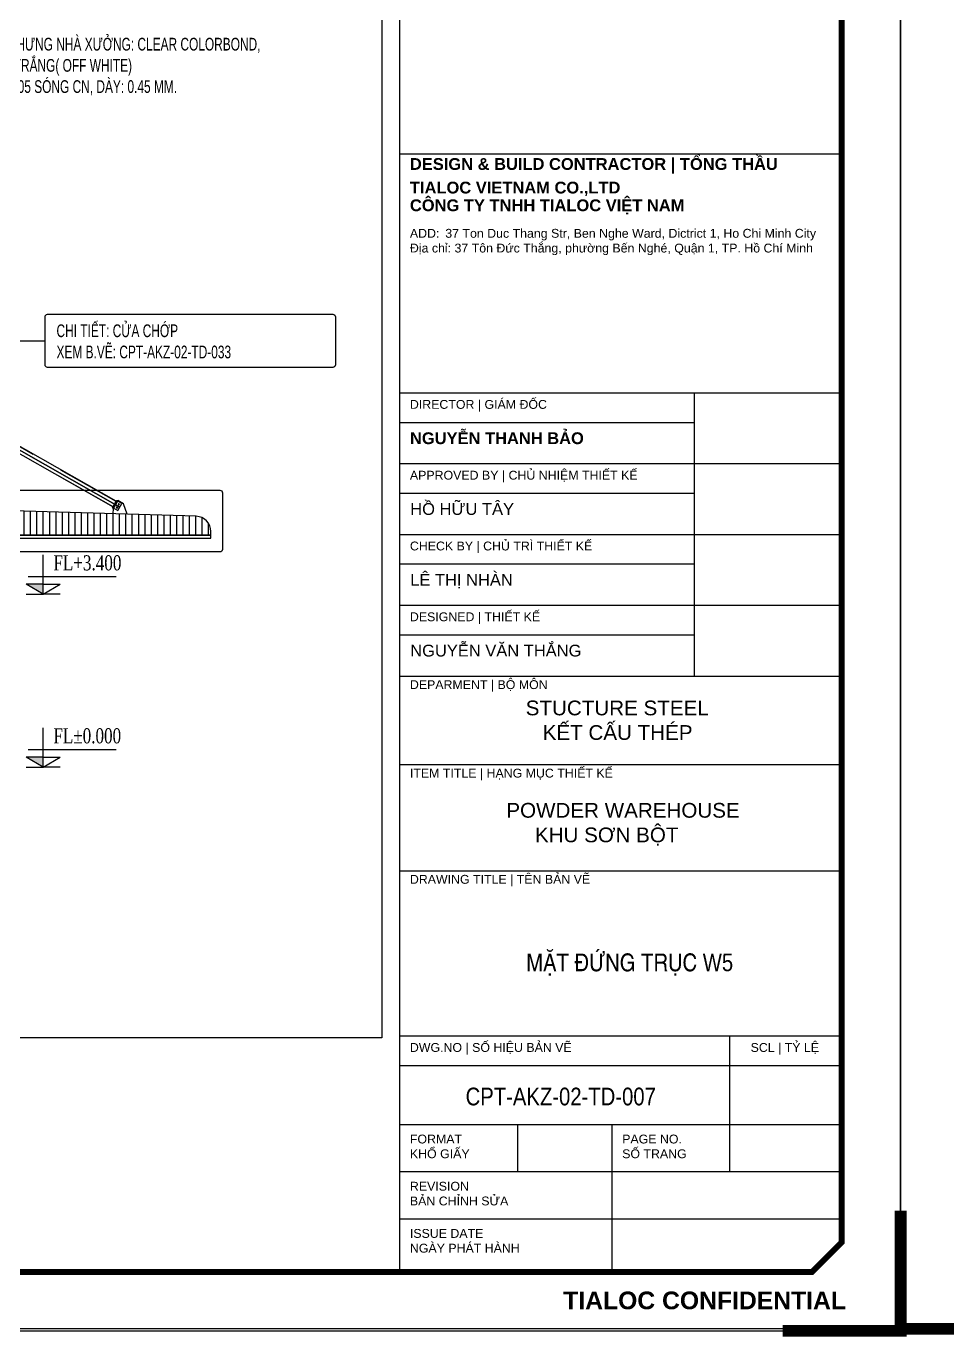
# Model space of a CAD drawing. Header units: inches. Extents: x 340055 to 349452, y -34649 to -30845.
# Drawn here: x 346761.7 to 346943, y -32250.2 to -31992.6 of the extents above; entities that cross this region are included whole.
import ezdxf
from ezdxf.enums import TextEntityAlignment as Align

# ---------------------------------------------------------------- set-up
doc = ezdxf.new("R2010")
doc.units = ezdxf.units.IN
doc.header["$MEASUREMENT"] = 0
doc.linetypes.add('CENTER', pattern=[2, 1.25, -0.25, 0.25, -0.25])
doc.linetypes.add('HIDDEN', pattern=[0.375, 0.25, -0.125])
for name, color, linetype in [('0 @ 1', 7, 'Continuous'), ('2', 2, 'Continuous'), ('250', 250, 'Continuous'), ('251', 251, 'Continuous'), ('3', 3, 'Continuous'), ('4', 4, 'Continuous'), ('5', 5, 'Continuous'), ('6', 6, 'Continuous'), ('8', 8, 'Continuous'), ('NET IN', 3, 'Continuous')]:
    doc.layers.add(name, color=color, linetype=linetype)
doc.layers.add('Cover text', color=7, linetype='Continuous', true_color=0x52370f)
for name, color, linetype, lineweight in [('TEXT @ 1', 7, 'Continuous', 20), ('TL-TIILE BLOCK A2$0$TL-TITLE BLOCK - TEXT @ 1', 7, 'Continuous', 25), ('TL-TIILE BLOCK A2$0$TL-TITLE BLOCK 1', 7, 'Continuous', 50), ('TL-TIILE BLOCK A2$0$TL-TITLE BLOCK 2', 7, 'Continuous', 25)]:
    doc.layers.add(name, color=color, linetype=linetype, lineweight=lineweight)
doc.styles.add('ST1H', font='vnshxh.shx', dxfattribs={"width": 0.7})
doc.styles.add('TIEU DE', font='', dxfattribs={"width": 0.8})
doc.styles.add('TL-TIILE BLOCK A2$0$MEP-TEXT T.BLOCK 1', font='arial.ttf', dxfattribs={"height": 1.5})
doc.styles.add('TL-TIILE BLOCK A2$0$MEP-TEXT T.BLOCK 2', font='arial.ttf')
doc.styles.add('TL-TIILE BLOCK A2$0$MEP-TEXT T.BLOCK 3', font='arial.ttf', dxfattribs={"height": 3})
doc.styles.add('vntimeh.shx', font='vntimeh.shx', dxfattribs={"width": 0.8, "bigfont": 'bigfont.shx'})
doc.styles.get('TIEU DE').set_extended_font_data('.VnArial NarrowH')
doc.dimstyles.new('3', dxfattribs={"dimtxt": 3.5, "dimasz": 1.8, "dimexe": 1, "dimexo": 0, "dimgap": 1, "dimtad": 1, "dimdec": 0, "dimlfac": 3, "dimzin": 0, "dimdsep": 46, "dimtxsty": 'ST1H', "dimblk": 'OBLIQUE', "dimcen": 1, "dimdle": 1, "dimclrd": 8, "dimclre": 8, "dimclrt": 3, "dimadec": 0, "dimazin": 0, "dimtfac": 1, "dimtdec": 0, "dimtix": 1, "dimtofl": 0, "dimtmove": 1, "dimatfit": 3, "dimfxl": 0, "dimtolj": 1, "dimtzin": 0, "dimlwd": -1, "dimlwe": -1, "dimarcsym": 0})

# ---------------------------------------------------------------- blocks, each defined once
blk = doc.blocks.new('cos')
at = {"color": 8}
for p, q in [((0, 0), (0, 7.82)), ((-3, 3.49), (14.52, 3.49)), ((0, 1.99), (-3.39, 1.99)), ((0, 0), (-3.39, 1.99)), ((0, 1.99), (3.39, 1.99)), ((0, 0), (3.39, 1.99))]:
    blk.add_line(p, q, dxfattribs=at)
at = {"color": 4}
for p in [(-3.39, 0), (3.39, 0)]:
    blk.add_line(p, (0, 0), dxfattribs=at)
at = {"color": 8}
blk.add_solid([(0, 0), (-3.39, 1.99), (0, 1.99)], dxfattribs=at)
at = {"layer": '3', "color": 3, "style": 'vntimeh.shx', "width": 0.75}
blk.add_attdef('DSD', (1.32, 4.73), '', height=3, dxfattribs=at)
blk = doc.blocks.new('A$C764E781C')
at = {"layer": '3'}
h = blk.add_hatch(dxfattribs=at)
h.set_pattern_fill('ANSI31', color=256, scale=10, angle=45, style=0)
h.set_pattern_definition([(90, (-323525.1081, 37698.363), (-1.25, 2e-16), [])])
h.paths.add_polyline_path([(50.3, 5.69), (2.91, 4.3, 0.405586), (0, 1.3), (0, 0.58), (50.3, 0.58)])
at = {"layer": '6'}
h = blk.add_hatch(dxfattribs=at)
h.set_pattern_fill('ANSI31', color=154, scale=0.35, angle=-29.5718, style=0)
h.set_pattern_definition([(74.57183466, (-16862.245783, -6507.972576), (-0.04217345765, 0.01163881308), [])])
h.paths.add_polyline_path([(47.88, 24.11), (47.95, 24.15), (48.79, 22.67), (48.72, 22.63)])
h = blk.add_hatch(dxfattribs=at)
h.set_pattern_fill('ANSI31', color=154, scale=0.35, angle=-29.5718, style=0)
h.set_pattern_definition([(74.57183466, (-16865.507075, -6509.823127), (-0.04217345765, 0.01163881308), [])])
h.paths.add_polyline_path([(18.5, 7.44), (18.43, 7.4), (19.27, 5.92), (19.34, 5.96)])
at = {"layer": '2'}
for centre in [(48.76, 24.03), (48.76, 24.03), (49.11, 23.43), (49.11, 23.43), (18.11, 6.64), (18.11, 6.64), (18.46, 6.03), (18.46, 6.03)]:
    blk.add_circle(centre, 0.11, dxfattribs=at)
at = {"layer": '250', "linetype": 'CENTER', "ltscale": 50}
blk.add_line((17.89, 6.12), (49.33, 23.95), dxfattribs=at)
at = {"layer": '251', "linetype": 'HIDDEN', "ltscale": 50}
for p, q in [((18.62, 7.22), (48, 23.89)), ((19.21, 6.18), (48.6, 22.85))]:
    blk.add_line(p, q, dxfattribs=at)
at = {"layer": '3'}
blk.add_lwpolyline([(2.91, 4.3), (50.3, 5.69), (50.3, 0.58), (0, 0.58), (0, 1.3, -0.405586)], format="xyb", close=True, dxfattribs=at)
at = {"layer": '4'}
for points in [[(18.6, 7.25), (47.99, 23.92)], [(48.61, 22.82), (19.23, 6.15), (18.6, 7.25)]]:
    blk.add_lwpolyline(points, dxfattribs=at)
at = {"layer": '5'}
for p, q in [((48.92, 24.12), (48.61, 23.95)), ((48.67, 24.19), (48.85, 23.88)), ((48.95, 23.34), (49.26, 23.51)), ((49.2, 23.27), (49.02, 23.58)), ((17.96, 6.55), (18.26, 6.73)), ((18.02, 6.8), (18.2, 6.49)), ((18.61, 6.12), (18.3, 5.95)), ((18.54, 5.88), (18.37, 6.19))]:
    blk.add_line(p, q, dxfattribs=at)
at = {"layer": '6', "color": 154}
for points in [[(47.88, 24.11), (47.95, 24.15), (48.79, 22.67), (48.72, 22.63)], [(48.93, 24.65), (47.98, 24.11), (48.76, 22.71), (49.72, 23.26)], [(17.5, 6.81), (18.45, 7.35), (19.24, 5.96), (18.29, 5.42)], [(18.5, 7.44), (18.43, 7.4), (19.27, 5.92), (19.34, 5.96)]]:
    blk.add_lwpolyline(points, close=True, dxfattribs=at)
at = {"layer": '6'}
for points in [[(50.3, 25.53), (48.01, 24.24), (48.9, 22.68), (50.3, 22.86)], [(16.44, 4.69), (17.17, 6.74), (18.32, 7.39), (19.21, 5.83), (19.3, 4.78)]]:
    blk.add_lwpolyline(points, dxfattribs=at)
blk.add_lwpolyline([(0, 0.58), (50.3, 0.58), (50.3, 0), (0, 0)], close=True, dxfattribs=at)
at = {"layer": '8'}
blk.add_line((49.33, 23.95), (17.89, 6.12), dxfattribs=at)
at = {"layer": '8', "linetype": 'CENTER', "ltscale": 5}
blk.add_line((50.3, 25.53), (50.3, 0), dxfattribs=at)
blk = doc.blocks.new('_Oblique')
at = {"color": 0, "linetype": 'ByBlock', "lineweight": -2}
blk.add_line((-0.5, -0.5), (0.5, 0.5), dxfattribs=at)
blk = doc.blocks.new('kt kien truc 1')
at = {"layer": 'Defpoints', "color": 8}
blk.add_lwpolyline([(0, 0), (594, 0), (594, 420), (0, 420)], close=True, dxfattribs=at)
at = {"layer": 'Defpoints', "color": 8, "const_width": 2}
for points in [[(0, 20), (0, 0), (20, 0)], [(594, 20), (594, 0), (574, 0)]]:
    blk.add_lwpolyline(points, dxfattribs=at)
at = {"layer": 'TL-TIILE BLOCK A2$0$TL-TITLE BLOCK 1', "const_width": 1}
blk.add_lwpolyline([(20, 10), (579, 10), (584, 15), (584, 405), (579, 410), (20, 410), (15, 405), (15, 15)], close=True, dxfattribs=at)
at = {"layer": 'TL-TIILE BLOCK A2$0$TL-TITLE BLOCK 2'}
for p, q in [((509, 410), (509, 10)), ((509, 199.5), (584, 199.5)), ((509, 159), (584, 159)), ((559, 159), (559, 111)), ((509, 154), (559, 154)), ((509, 147), (584, 147)), ((509, 142), (559, 142)), ((509, 135), (584, 135)), ((509, 130), (559, 130)), ((509, 123), (584, 123)), ((509, 118), (559, 118)), ((509, 111), (584, 111)), ((509, 96), (584, 96)), ((509, 78), (584, 78)), ((509, 50), (584, 50)), ((565, 50), (565, 27)), ((509, 45), (584, 45)), ((509, 35), (584, 35)), ((529, 35), (529, 27)), ((545, 35), (545, 10)), ((509, 27), (584, 27)), ((509, 19), (584, 19))]:
    blk.add_line(p, q, dxfattribs=at)
at = {"layer": '0 @ 1', "attachment_point": 1}
for s, width, insert, char_height, style in [('\\pt10;{\\fArial|b1|i0|c0|p34;NGUYỄN THANH BẢO}', 32.1571, (510.79, 152.31), 2, 'TL-TIILE BLOCK A2$0$MEP-TEXT T.BLOCK 2'), ('\\pt15;{\\fArial|b1|i0|c0|p34;TIALOC CONFIDENTIAL}', 49.3859, (536.78, 6.67), 3, 'TL-TIILE BLOCK A2$0$MEP-TEXT T.BLOCK 3')]:
    blk.add_mtext_dynamic_manual_height_columns(s, width=width, gutter_width=12.5, heights=[0], dxfattribs=dict(at, insert=insert, char_height=char_height, style=style))
at = {"layer": 'TEXT @ 1', "attachment_point": 1, "style": 'TL-TIILE BLOCK A2$0$MEP-TEXT T.BLOCK 1'}
for s, width, insert, char_height in [('{\\C1;HỒ HỮU TÂY}', 50.8254, (510.84, 140.31), 2), ('{\\C1;LÊ THỊ NHÀN}', 50.8254, (510.84, 128.31), 2), ('{\\C1;NGUYỄN VĂN THẮNG}', 50.8254, (510.84, 116.31), 2), ('\\pi10.02899;{\\C1;STUCTURE STEEL \\P\\pi12.90587;KẾT CẤU THÉP}', 50.8254, (520.39, 106.84), 2.5), ('\\pi10.78205;{\\C1;POWDER WAREHOUSE\\P     KHU SƠN BỘT}', 64.0147, (516.35, 89.49), 2.5)]:
    blk.add_mtext_dynamic_manual_height_columns(s, width=width, gutter_width=15, heights=[0], dxfattribs=dict(at, insert=insert, char_height=char_height))
at = {"layer": 'TL-TIILE BLOCK A2$0$TL-TITLE BLOCK - TEXT @ 1', "attachment_point": 1}
for s, width, insert, char_height, style in [('{\\fArial|b1|i0|c0|p34;DESIGN & BUILD CONTRACTOR | TỔNG THẦU}', 66.5482, (510.78, 198.79), 2, 'TL-TIILE BLOCK A2$0$MEP-TEXT T.BLOCK 2'), ('{\\fArial|b1|i0|c0|p34;TIALOC VIETNAM CO.,LTD}', 66.5482, (510.78, 194.79), 2, 'TL-TIILE BLOCK A2$0$MEP-TEXT T.BLOCK 2'), ('{\\fArial|b1|i0|c0|p34;CÔNG TY TNHH TIALOC VIỆT NAM}', 66.5482, (510.78, 191.79), 2, 'TL-TIILE BLOCK A2$0$MEP-TEXT T.BLOCK 2'), ('ADD:^I37 Ton Duc Thang Str, Ben Nghe Ward, Dictrict 1, Ho Chi Minh City ', 70.4569, (510.78, 186.79), 1.5, 'TL-TIILE BLOCK A2$0$MEP-TEXT T.BLOCK 1'), ('Địa chỉ: 37 Tôn Đức Thắng, phường Bến Nghé, Quận 1, TP. Hồ Chí Minh', 70.522, (510.78, 184.29), 1.5, 'TL-TIILE BLOCK A2$0$MEP-TEXT T.BLOCK 1'), ('DIRECTOR | GIÁM ĐỐC', 57.2397, (510.78, 157.79), 1.5, 'TL-TIILE BLOCK A2$0$MEP-TEXT T.BLOCK 1'), ('APPROVED BY | CHỦ NHIỆM THIẾT KẾ', 57.2397, (510.78, 145.79), 1.5, 'TL-TIILE BLOCK A2$0$MEP-TEXT T.BLOCK 1'), ('CHECK BY | CHỦ TRÌ THIẾT KẾ', 50.8254, (510.78, 133.79), 1.5, 'TL-TIILE BLOCK A2$0$MEP-TEXT T.BLOCK 1'), ('DESIGNED | THIẾT KẾ', 44.9979, (510.78, 121.79), 1.5, 'TL-TIILE BLOCK A2$0$MEP-TEXT T.BLOCK 1'), ('DEPARMENT | BỘ MÔN', 63.0963, (510.78, 110.29), 1.5, 'TL-TIILE BLOCK A2$0$MEP-TEXT T.BLOCK 1'), ('ITEM TITLE | HẠNG MỤC THIẾT KẾ', 63.0963, (510.78, 95.29), 1.5, 'TL-TIILE BLOCK A2$0$MEP-TEXT T.BLOCK 1'), ('DRAWING TITLE | TÊN BẢN VẼ', 63.0963, (510.78, 77.29), 1.5, 'TL-TIILE BLOCK A2$0$MEP-TEXT T.BLOCK 1'), ('DWG.NO | SỐ HIỆU BẢN VẼ', 37.618, (510.78, 48.79), 1.5, 'TL-TIILE BLOCK A2$0$MEP-TEXT T.BLOCK 1'), ('SCL | TỶ LỆ', 37.618, (568.56, 48.79), 1.5, 'TL-TIILE BLOCK A2$0$MEP-TEXT T.BLOCK 1'), ('FORMAT', 21.1246, (510.78, 33.27), 1.5, 'TL-TIILE BLOCK A2$0$MEP-TEXT T.BLOCK 1'), ('KHỔ GIẤY', 31.0296, (510.78, 30.77), 1.5, 'TL-TIILE BLOCK A2$0$MEP-TEXT T.BLOCK 1'), ('SỐ TRANG', 31.0296, (546.78, 30.77), 1.5, 'TL-TIILE BLOCK A2$0$MEP-TEXT T.BLOCK 1'), ('PAGE NO.', 21.1246, (546.78, 33.27), 1.5, 'TL-TIILE BLOCK A2$0$MEP-TEXT T.BLOCK 1'), ('REVISION', 21.1246, (510.78, 25.27), 1.5, 'TL-TIILE BLOCK A2$0$MEP-TEXT T.BLOCK 1'), ('BẢN CHỈNH SỬA', 31.0296, (510.78, 22.77), 1.5, 'TL-TIILE BLOCK A2$0$MEP-TEXT T.BLOCK 1'), ('ISSUE DATE', 21.1246, (510.78, 17.27), 1.5, 'TL-TIILE BLOCK A2$0$MEP-TEXT T.BLOCK 1'), ('NGÀY PHÁT HÀNH', 31.0296, (510.78, 14.77), 1.5, 'TL-TIILE BLOCK A2$0$MEP-TEXT T.BLOCK 1')]:
    blk.add_mtext_dynamic_manual_height_columns(s, width=width, gutter_width=15, heights=[0], dxfattribs=dict(at, insert=insert, char_height=char_height, style=style))

msp = doc.modelspace()

# ---------------------------------------------------------------- linework, layer by layer
at = {"color": 8}
msp.add_lwpolyline([(346262.3035, -31839.8483), (346831.6415, -31839.8483), (346831.6415, -32191.4281), (346262.3035, -32191.4281)], close=True, dxfattribs=at)
at = {"color": 1}
msp.add_lwpolyline([(346742.29, -32083.807), (346799.8277, -32083.807, -0.41421356), (346800.3277, -32084.307), (346800.3277, -32095.4492, -0.41421356), (346799.8277, -32095.9492), (346742.29, -32095.9492, -0.41421356), (346741.79, -32095.4492), (346741.79, -32084.307, -0.41421356)], format="xyb", close=True, dxfattribs=at)
at = {"layer": 'NET IN'}
msp.add_lwpolyline([(346933.69, -31762.0222), (347622.4698, -31762.0222), (347622.4698, -32248.6227), (346933.69, -32248.6227)], close=True, dxfattribs=at)

# ---------------------------------------------------------------- block references
at = {"color": 8, "xscale": -1}
msp.add_blockref('A$C764E781C', (346798.0519, -32093.2363), dxfattribs=at)
at = {"layer": '250'}
ref = msp.add_blockref('cos', (346765.0877, -32104.2363), dxfattribs=dict(at, xscale=0.98876953125, yscale=0.98876953125, zscale=0.98876953125))
ref.add_attrib('DSD', 'FL+3.400', (346767.08, -32099.5607), dxfattribs={"layer": '3', "color": 3, "height": 2.96631, "style": 'vntimeh.shx', "width": 0.75})
ref = msp.add_blockref('cos', (346765.0877, -32138.2363), dxfattribs=dict(at, xscale=0.98876953125, yscale=0.98876953125, zscale=0.98876953125))
ref.add_attrib('DSD', 'FL%%p0.000', (346767.08, -32133.5607), dxfattribs={"layer": '3', "color": 3, "height": 2.96631, "style": 'vntimeh.shx', "width": 0.75})
at = {"layer": '3', "xscale": 1.159562065285868, "yscale": 1.159562065285868, "zscale": 1.159562065285868}
msp.add_blockref('kt kien truc 1', (346933.69, -32248.6227), dxfattribs=at)

# ---------------------------------------------------------------- leaders
at = {"color": 9}
msp.add_leader([(346742.2714, -32070.3921), (346744.3067, -32054.4446), (346765.4556, -32054.4446)], dimstyle='3', override={"dimgap": 1, "dimtad": 0}, dxfattribs=at)

# ---------------------------------------------------------------- next in the draw order: texts
at = {"color": 1, "true_color": 0xfa051e, "insert": (346752.7807, -32000.5808), "char_height": 2.5, "attachment_point": 4, "style": 'ST1H', "bg_fill": 2}
msp.add_mtext('\\A1;t«n th\xadng nhµ x\xadëng: CLEAR COLORBOND, \\Pmµu: tr¾ng( Off white) \\PLo¹i : 05 sãng cn, dµy: 0.45 mm.', dxfattribs=at)
at = {"layer": '3', "insert": (346767.6996, -32054.5694), "char_height": 2.5, "attachment_point": 4, "style": 'ST1H', "bg_fill": 2}
msp.add_mtext('\\A1;CHI TIÕT: CöA CHíP\\PXEM b.VÏ: CPT-AKZ-02-TD-033', dxfattribs=at)

# ---------------------------------------------------------------- next in the draw order: linework, layer by layer
at = {"color": 240, "true_color": 0xf90627}
msp.add_lwpolyline([(346765.9556, -32049.2272), (346822.0652, -32049.2272, -0.41421356), (346822.5652, -32049.7272), (346822.5652, -32059.1619, -0.41421356), (346822.0652, -32059.6619), (346765.9556, -32059.6619, -0.41421356), (346765.4556, -32059.1619), (346765.4556, -32049.7272, -0.41421356)], format="xyb", close=True, dxfattribs=at)
at = {"layer": 'NET IN'}
msp.add_lwpolyline([(346244.9101, -31762.0222), (346933.69, -31762.0222), (346933.69, -32248.6227), (346244.9101, -32248.6227)], close=True, dxfattribs=at)

# ---------------------------------------------------------------- next in the draw order: block references
at = {"layer": '3'}
ref = msp.add_blockref('kt kien truc 1', (346244.9101, -32249.0382), dxfattribs=dict(at, xscale=1.159562065285868, yscale=1.159562065285868, zscale=1.159562065285868))
ref.add_attrib('TENBANVE', 'MÆT §øNG TRôC W5', dxfattribs={"layer": 'Cover text', "ltscale": 0.5, "height": 3.478686, "style": 'TIEU DE'}).set_placement((346880.4156, -32176.6054), align=Align.MIDDLE_CENTER)
ref.add_attrib('STT', 'CPT-AKZ-02-TD-007', dxfattribs={"layer": 'Cover text', "ltscale": 0.5, "height": 3.478686, "style": 'TIEU DE'}).set_placement((346866.853, -32202.9728), align=Align.MIDDLE_CENTER)

doc.saveas('drawing.dxf')
